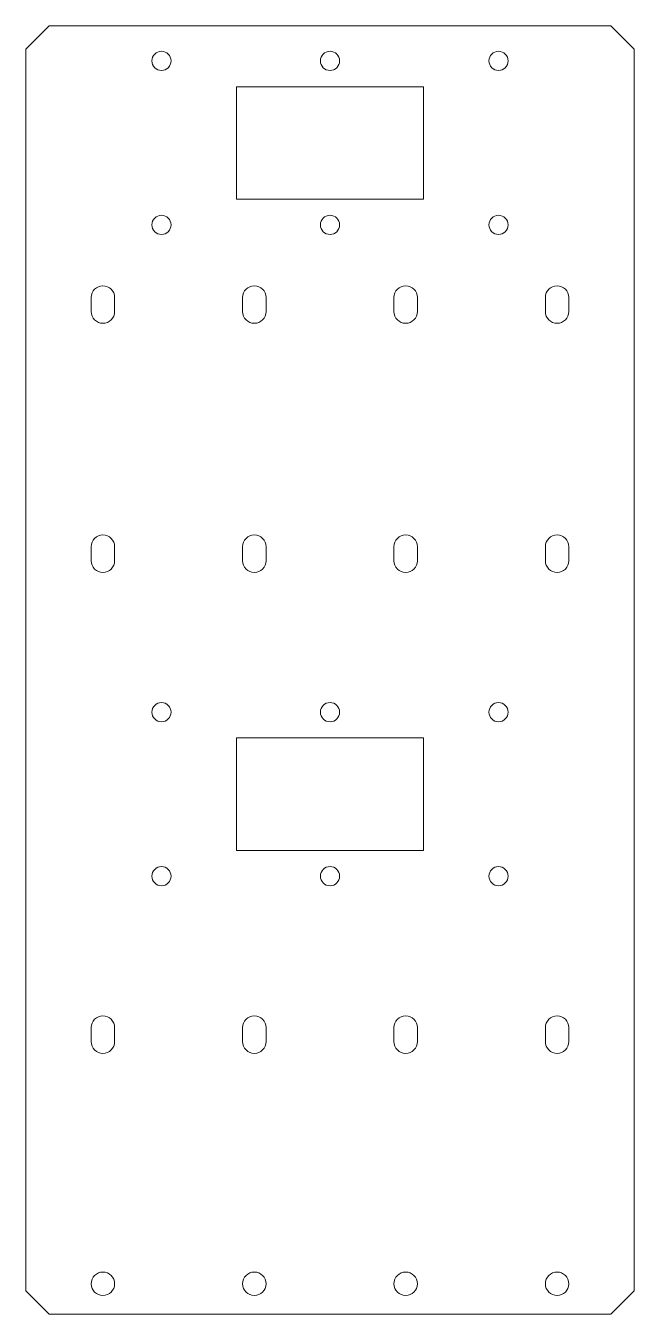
# Model space of a CAD drawing. Header units: millimetres. Extents: x 145 to 275, y 10 to 285.
import ezdxf

# ---------------------------------------------------------------- set-up
doc = ezdxf.new("R2010")
doc.units = ezdxf.units.MM
doc.layers.add('SLD-0', color=179, linetype='Continuous')

msp = doc.modelspace()

# ---------------------------------------------------------------- linework, layer by layer
at = {"layer": 'SLD-0', "color": 179, "linetype": 'Continuous', "lineweight": 15}
for p, q in [((150, 285), (145, 280)), ((270, 285), (150, 285)), ((275, 280), (270, 285)), ((145, 280), (145, 15)), ((275, 15), (275, 280)), ((230, 272), (190, 272)), ((190, 272), (190, 248)), ((230, 248), (230, 272)), ((190, 248), (230, 248)), ((158.99, 227), (158.99, 224)), ((163.99, 224), (163.99, 227)), ((191.33, 227), (191.33, 224)), ((196.33, 224), (196.33, 227)), ((223.67, 227), (223.67, 224)), ((228.67, 224), (228.67, 227)), ((256.01, 227), (256.01, 224)), ((261.01, 224), (261.01, 227)), ((158.99, 173.82), (158.99, 170.82)), ((163.99, 170.82), (163.99, 173.82)), ((191.33, 173.82), (191.33, 170.82)), ((196.33, 170.82), (196.33, 173.82)), ((223.67, 173.82), (223.67, 170.82)), ((228.67, 170.82), (228.67, 173.82)), ((256.01, 173.82), (256.01, 170.82)), ((261.01, 170.82), (261.01, 173.82)), ((190, 133), (230, 133)), ((190, 109), (190, 133)), ((230, 133), (230, 109)), ((230, 109), (190, 109)), ((158.99, 71.18), (158.99, 68.18)), ((163.99, 68.18), (163.99, 71.18)), ((191.33, 71.18), (191.33, 68.18)), ((196.33, 68.18), (196.33, 71.18)), ((223.67, 71.18), (223.67, 68.18)), ((228.67, 68.18), (228.67, 71.18)), ((256.01, 71.18), (256.01, 68.18)), ((261.01, 68.18), (261.01, 71.18)), ((145, 15), (150, 10)), ((270, 10), (275, 15)), ((150, 10), (270, 10))]:
    msp.add_line(p, q, dxfattribs=at)
for centre, radius in [((174, 277.5), 2.05), ((210, 277.5), 2.05), ((246, 277.5), 2.05), ((174, 242.5), 2.05), ((210, 242.5), 2.05), ((246, 242.5), 2.05), ((174, 138.5), 2.05), ((210, 138.5), 2.05), ((246, 138.5), 2.05), ((174, 103.5), 2.05), ((210, 103.5), 2.05), ((246, 103.5), 2.05), ((161.49, 16.5), 2.5), ((193.83, 16.5), 2.5), ((226.17, 16.5), 2.5), ((258.51, 16.5), 2.5)]:
    msp.add_circle(centre, radius, dxfattribs=at)
for centre, start, end in [((161.49, 227), 0, 180), ((193.83, 227), 0, 180), ((226.17, 227), 0, 180), ((258.51, 227), 0, 180), ((161.49, 224), 180, 0), ((193.83, 224), 180, 0), ((226.17, 224), 180, 0), ((258.51, 224), 180, 0), ((161.49, 173.82), 0, 180), ((193.83, 173.82), 0, 180), ((226.17, 173.82), 0, 180), ((258.51, 173.82), 0, 180), ((161.49, 170.82), 180, 0), ((193.83, 170.82), 180, 0), ((226.17, 170.82), 180, 0), ((258.51, 170.82), 180, 0), ((161.49, 71.18), 0, 180), ((193.83, 71.18), 0, 180), ((226.17, 71.18), 0, 180), ((258.51, 71.18), 0, 180), ((161.49, 68.18), 180, 0), ((193.83, 68.18), 180, 0), ((226.17, 68.18), 180, 0), ((258.51, 68.18), 180, 0)]:
    msp.add_arc(centre, 2.5, start, end, dxfattribs=at)

doc.saveas('drawing.dxf')
